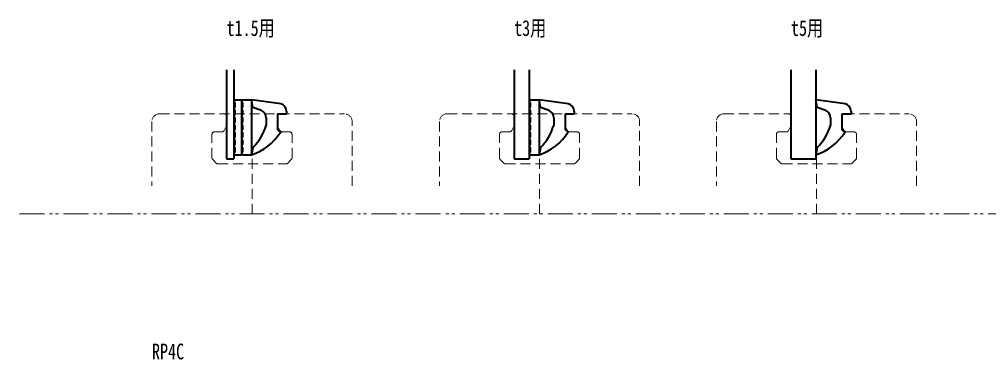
# Model space of a CAD drawing. Units: millimetres on the paper. Extents: x -621 to 258, y -422 to 49.
# Drawn here: x -621 to -427.3, y -159.6 to -91.6 of the extents above; entities that cross this region are included whole.
import ezdxf
from ezdxf.enums import TextEntityAlignment as Align

# ---------------------------------------------------------------- set-up
doc = ezdxf.new("R2010")
doc.units = ezdxf.units.MM
doc.linetypes.add('DASHED2', pattern=[3, 2, -1])
doc.linetypes.add('DOUBLE_CHAIN1', pattern=[8.8, 5, -1, 0.6, -0.6, 0.6, -1])
for name, color, linetype, lineweight in [('0-0', 7, 'Continuous', 18), ('0-1', 4, 'DOUBLE_CHAIN1', 18), ('0-8', 7, 'Continuous', 40)]:
    doc.layers.add(name, color=color, linetype=linetype, lineweight=lineweight)
doc.layers.add('0-7', color=7, linetype='Continuous')
doc.styles.add('ＭＳ ゴシック', font='')
doc.styles.get('ＭＳ ゴシック').set_extended_font_data('MS Gothic')

msp = doc.modelspace()

# ---------------------------------------------------------------- linework, layer by layer
at = {"layer": '0-1', "color": 5, "linetype": 'Continuous', "lineweight": 40}
for p, q in [((-579.6, -101.725), (-579.6, -119.5)), ((-578.1, -101.725), (-578.1, -119.5)), ((-522.12, -101.725), (-522.12, -119.5)), ((-519.12, -101.725), (-519.12, -119.5)), ((-466.788, -101.725), (-466.788, -119.5)), ((-461.788, -101.725), (-461.788, -119.5)), ((-579.6, -119.5), (-578.1, -119.5)), ((-522.12, -119.5), (-519.12, -119.5)), ((-466.788, -119.5), (-461.788, -119.5))]:
    msp.add_line(p, q, dxfattribs=at)
at = {"layer": '0-1'}
msp.add_line((-620.993, -130.5), (34.11, -130.5), dxfattribs=at)
at = {"layer": '0-8'}
for p, q in [((-577.9, -107.7), (-576.6, -107.7)), ((-577.9, -108.266), (-577.9, -109.191)), ((-576.6, -107.7), (-576.6, -118.7)), ((-576.4, -107.7), (-574.6, -107.7)), ((-576.4, -108.266), (-576.4, -109.191)), ((-574.6, -107.7), (-574.6, -118.7)), ((-574.326, -109.2), (-574.6, -107.7)), ((-568.768, -108.53), (-574.6, -107.7)), ((-518.92, -107.7), (-517.12, -107.7)), ((-518.92, -108.266), (-518.92, -109.191)), ((-517.12, -107.7), (-517.12, -118.7)), ((-516.847, -109.2), (-517.12, -107.7)), ((-511.288, -108.53), (-517.12, -107.7)), ((-461.788, -107.7), (-461.788, -118.7)), ((-461.514, -109.2), (-461.788, -107.7)), ((-455.955, -108.53), (-461.788, -107.7)), ((-577.9, -109.756), (-577.9, -110.681)), ((-576.4, -109.756), (-576.4, -110.681)), ((-572.603, -109.851), (-574.326, -109.2)), ((-567.575, -110.018), (-567.575, -110.5)), ((-518.92, -109.756), (-518.92, -110.681)), ((-515.123, -109.851), (-516.847, -109.2)), ((-510.096, -110.018), (-510.096, -110.5)), ((-459.791, -109.851), (-461.514, -109.2)), ((-454.763, -110.018), (-454.763, -110.5)), ((-577.9, -111.247), (-577.9, -112.172)), ((-576.4, -111.247), (-576.4, -112.172)), ((-571.681, -111.269), (-571.681, -112.8)), ((-569.4, -110.5), (-569.4, -113.7)), ((-569.4, -110.5), (-567.575, -110.5)), ((-518.92, -111.247), (-518.92, -112.172)), ((-514.201, -111.269), (-514.201, -112.8)), ((-511.92, -110.5), (-511.92, -113.7)), ((-511.92, -110.5), (-510.096, -110.5)), ((-458.868, -111.269), (-458.868, -112.8)), ((-456.588, -110.5), (-456.588, -113.7)), ((-456.588, -110.5), (-454.763, -110.5)), ((-577.9, -112.738), (-577.9, -113.662)), ((-577.9, -114.228), (-577.9, -115.153)), ((-576.4, -112.738), (-576.4, -113.662)), ((-576.4, -114.228), (-576.4, -115.153)), ((-569.4, -113.7), (-568.761, -114.104)), ((-518.92, -112.738), (-518.92, -113.662)), ((-518.92, -114.228), (-518.92, -115.153)), ((-511.92, -113.7), (-511.282, -114.104)), ((-456.588, -113.7), (-455.949, -114.104)), ((-577.9, -115.719), (-577.9, -116.644)), ((-576.4, -115.719), (-576.4, -116.644)), ((-518.92, -115.719), (-518.92, -116.644)), ((-577.9, -117.209), (-577.9, -118.134)), ((-576.4, -117.209), (-576.4, -118.134)), ((-574.326, -117.2), (-574.6, -118.7)), ((-518.92, -117.209), (-518.92, -118.134)), ((-516.847, -117.2), (-517.12, -118.7)), ((-461.514, -117.2), (-461.788, -118.7)), ((-577.9, -118.7), (-576.6, -118.7)), ((-576.4, -118.7), (-574.6, -118.7)), ((-518.92, -118.7), (-517.12, -118.7))]:
    msp.add_line(p, q, dxfattribs=at)
at = {"layer": '0-8', "color": 4, "linetype": 'DASHED2', "lineweight": 18}
for p, q in [((-594.5, -112), (-594.5, -124.9)), ((-593, -110.5), (-556, -110.5)), ((-579.6, -112.782), (-579.6, -111)), ((-574.5, -110.5), (-574.5, -130.5)), ((-569.4, -112.782), (-569.4, -111)), ((-554.5, -124.9), (-554.5, -112)), ((-537.02, -112), (-537.02, -124.9)), ((-535.52, -110.5), (-498.52, -110.5)), ((-522.12, -112.782), (-522.12, -111)), ((-517.02, -110.5), (-517.02, -130.5)), ((-511.92, -112.782), (-511.92, -111)), ((-497.02, -124.9), (-497.02, -112)), ((-481.688, -112), (-481.688, -124.9)), ((-480.188, -110.5), (-467.288, -110.5)), ((-466.788, -112.782), (-466.788, -111)), ((-461.688, -110.5), (-461.688, -130.5)), ((-461.688, -110.5), (-461.688, -130.5)), ((-456.588, -112.782), (-456.588, -111)), ((-456.088, -110.5), (-443.188, -110.5)), ((-441.688, -124.9), (-441.688, -112)), ((-582, -114.1), (-580.509, -114.1)), ((-580.062, -113.824), (-579.653, -113.006)), ((-568.938, -113.824), (-569.347, -113.006)), ((-567, -114.1), (-568.491, -114.1)), ((-524.52, -114.1), (-523.029, -114.1)), ((-522.582, -113.824), (-522.173, -113.006)), ((-511.458, -113.824), (-511.867, -113.006)), ((-509.52, -114.1), (-511.011, -114.1)), ((-469.188, -114.1), (-467.697, -114.1)), ((-467.249, -113.824), (-466.84, -113.006)), ((-456.126, -113.824), (-456.535, -113.006)), ((-454.188, -114.1), (-455.679, -114.1)), ((-582.5, -119.293), (-582.5, -114.6)), ((-566.5, -119.293), (-566.5, -114.6)), ((-525.02, -119.293), (-525.02, -114.6)), ((-509.02, -119.293), (-509.02, -114.6)), ((-469.688, -119.293), (-469.688, -114.6)), ((-453.688, -119.293), (-453.688, -114.6)), ((-581.646, -120.354), (-582.354, -119.646)), ((-567.354, -120.354), (-566.646, -119.646)), ((-524.167, -120.354), (-524.874, -119.646)), ((-509.874, -120.354), (-509.167, -119.646)), ((-468.834, -120.354), (-469.541, -119.646)), ((-454.541, -120.354), (-453.834, -119.646)), ((-581.293, -120.5), (-567.707, -120.5)), ((-523.813, -120.5), (-510.227, -120.5)), ((-468.48, -120.5), (-454.895, -120.5))]:
    msp.add_line(p, q, dxfattribs=at)
at = {"layer": '0-8'}
for centre in [(-577.8, -107.983), (-576.3, -107.983), (-518.82, -107.983), (-577.8, -109.473), (-576.3, -109.473), (-518.82, -109.473), (-577.8, -110.964), (-577.8, -112.455), (-576.3, -110.964), (-576.3, -112.455), (-518.82, -110.964), (-518.82, -112.455), (-577.8, -113.945), (-576.3, -113.945), (-518.82, -113.945), (-577.8, -115.436), (-576.3, -115.436), (-518.82, -115.436), (-577.8, -116.927), (-577.8, -118.417), (-576.3, -116.927), (-576.3, -118.417), (-518.82, -116.927), (-518.82, -118.417)]:
    msp.add_arc(centre, 0.3, 109.47122, 250.52878, dxfattribs=at)
at = {"layer": '0-8', "color": 4, "linetype": 'DASHED2', "lineweight": 18}
for centre, radius, start, end in [((-593, -112), 1.5, 90, 180), ((-580.1, -111), 0.5, 0, 90), ((-568.9, -111), 0.5, 90, 180), ((-556, -112), 1.5, 0, 90), ((-535.52, -112), 1.5, 90, 180), ((-522.62, -111), 0.5, 0, 90), ((-511.42, -111), 0.5, 90, 180), ((-498.52, -112), 1.5, 0, 90), ((-480.188, -112), 1.5, 90, 180), ((-467.288, -111), 0.5, 0, 90), ((-456.088, -111), 0.5, 90, 180), ((-443.188, -112), 1.5, 0, 90), ((-582, -114.6), 0.5, 90, 180), ((-580.509, -113.6), 0.5, 270, 333.43495), ((-580.1, -112.782), 0.5, 333.43495, 0), ((-568.9, -112.782), 0.5, 180, 206.56505), ((-568.491, -113.6), 0.5, 206.56505, 270), ((-567, -114.6), 0.5, 0, 90), ((-524.52, -114.6), 0.5, 90, 180), ((-523.029, -113.6), 0.5, 270, 333.43495), ((-522.62, -112.782), 0.5, 333.43495, 0), ((-511.42, -112.782), 0.5, 180, 206.56505), ((-511.011, -113.6), 0.5, 206.56505, 270), ((-509.52, -114.6), 0.5, 0, 90), ((-469.188, -114.6), 0.5, 90, 180), ((-467.697, -113.6), 0.5, 270, 333.43495), ((-467.288, -112.782), 0.5, 333.43495, 0), ((-456.088, -112.782), 0.5, 180, 206.56505), ((-455.679, -113.6), 0.5, 206.56505, 270), ((-454.188, -114.6), 0.5, 0, 90), ((-582, -119.293), 0.5, 180, 225), ((-567, -119.293), 0.5, 315, 0), ((-524.52, -119.293), 0.5, 180, 225), ((-509.52, -119.293), 0.5, 315, 0), ((-469.188, -119.293), 0.5, 180, 225), ((-454.188, -119.293), 0.5, 315, 0), ((-581.293, -120), 0.5, 225, 270), ((-567.707, -120), 0.5, 270, 315), ((-523.813, -120), 0.5, 225, 270), ((-510.227, -120), 0.5, 270, 315), ((-468.48, -120), 0.5, 225, 270), ((-454.895, -120), 0.5, 270, 315)]:
    msp.add_arc(centre, radius, start, end, dxfattribs=at)
at = {"layer": '0-8'}
for centre, major_axis, start_param, end_param in [((-573.049, -111.269), (0, 1.5), 4.712389, 5.9511258), ((-568.944, -110.018), (0, 1.5), 4.712389, 6.154038), ((-515.569, -111.269), (0, 1.5), 4.712389, 5.9511258), ((-511.464, -110.018), (0, 1.5), 4.712389, 6.154038), ((-460.237, -111.269), (0, 1.5), 4.712389, 5.9511258), ((-456.131, -110.018), (0, 1.5), 4.712389, 6.154038), ((-577.712, -107.195), (0, 12), 3.4298613, 4.0988683), ((-580.352, -109.691), (0, 10), 3.8630151, 4.3962839), ((-520.233, -107.195), (0, 12), 3.4298613, 4.0988683), ((-522.872, -109.691), (0, 10), 3.8630151, 4.3962839), ((-464.9, -107.195), (0, 12), 3.4298613, 4.0988683), ((-467.539, -109.691), (0, 10), 3.8630151, 4.3962839)]:
    msp.add_ellipse(centre, major_axis=major_axis, ratio=0.912281, start_param=start_param, end_param=end_param, dxfattribs=at)

# ---------------------------------------------------------------- texts
at = {"layer": '0-0', "style": 'ＭＳ ゴシック', "width": 0.75}
msp.add_text('RP4C', height=3.152, dxfattribs=at).set_placement((-594.5, -160.5), align=Align.BOTTOM_LEFT)
at = {"layer": '0-7', "style": 'ＭＳ ゴシック', "width": 0.75}
for s, p in [('t1.5用', (-579.6, -95.884)), ('t3用', (-522.12, -95.884)), ('t5用', (-466.788, -95.884))]:
    msp.add_text(s, height=3.152, dxfattribs=at).set_placement(p, align=Align.BOTTOM_LEFT)

doc.saveas('drawing.dxf')
